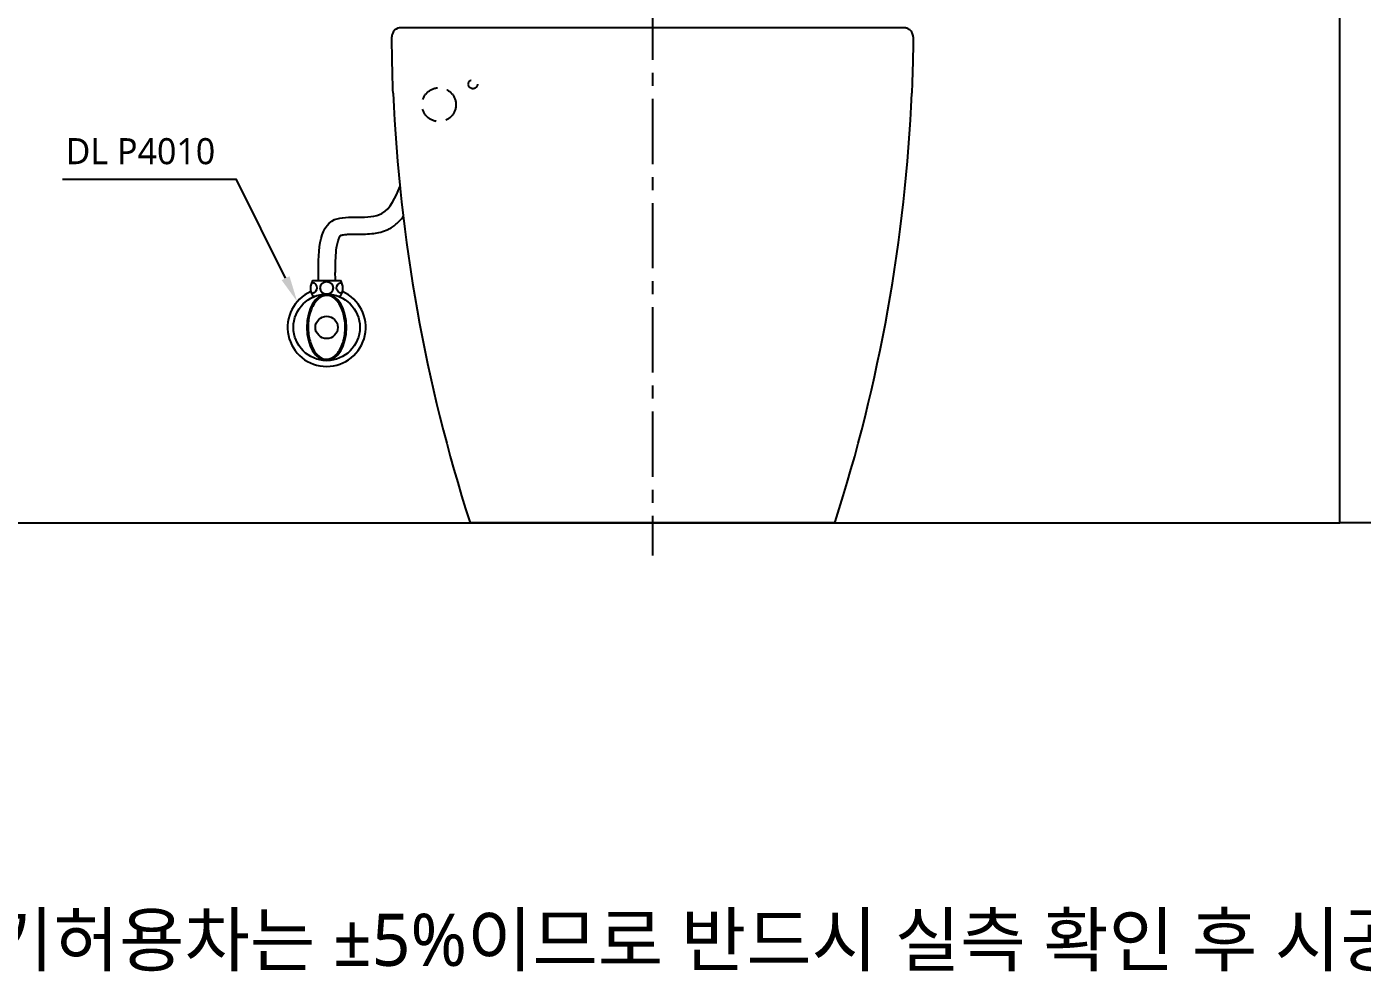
# Model space of a CAD drawing. Extents: x -7692 to 9871, y -72 to 2456.
# Drawn here: x -2820 to -1795, y -72 to 656 of the extents above; entities that cross this region are included whole.
import ezdxf

# ---------------------------------------------------------------- set-up
doc = ezdxf.new("R2010")
doc.units = 0
doc.header["$LTSCALE"] = 20
doc.header["$MEASUREMENT"] = 0
doc.linetypes.add('CENTER', pattern=[2, 1.25, -0.25, 0.25, -0.25])
doc.linetypes.add('HIDDEN', pattern=[0.375, 0.25, -0.125])
doc.layers.get('0').update_dxf_attribs({"linetype": 'CONTINUOUS'})
for name, color, linetype in [('2', 2, 'CONTINUOUS'), ('3', 3, 'CONTINUOUS'), ('4', 4, 'CONTINUOUS'), ('6', 6, 'CONTINUOUS'), ('CENTER', 2, 'CENTER')]:
    doc.layers.add(name, color=color, linetype=linetype)
doc.styles.add('GHS', font='romans', dxfattribs={"bigfont": 'ghs'})
doc.styles.add('ROMANS', font='NanumGothic.ttf', dxfattribs={"height": 10.144927})

msp = doc.modelspace()

# ---------------------------------------------------------------- linework, layer by layer
for p, q in [((-2480, 276.5), (-2479.9, 276.3)), ((-2479.8, 276.1), (-2479.8, 276)), ((-2468.9, 275.7), (-2479.7, 275.7)), ((-2479.6, 276.1), (-2479.5, 275.7)), ((-2403.3, 275.7), (-2468.9, 275.7)), ((-2276.1, 275.7), (-2403.3, 275.7)), ((-2210.5, 275.7), (-2276.1, 275.7)), ((-2199.7, 275.7), (-2210.5, 275.7)), ((-2199.6, 276), (-2199.6, 276)), ((-2199.5, 276.3), (-2199.4, 276.5))]:
    msp.add_line(p, q)
at = {"flags": 128}
msp.add_lwpolyline([(-2145.5, 655.5), (-2508.5, 655.6), (-2514.3, 655.6), (-2519.3, 655.6), (-2523.4, 655.6), (-2526.8, 655.6), (-2530.1, 655.6), (-2532.3, 655.6), (-2533.6, 655.6), (-2534, 655.6)], dxfattribs=at)
at = {"color": 7, "linetype": 'HIDDEN', "ltscale": 3}
for centre, radius in [((-2477.5, 612.4), 3.5), ((-2503.5, 596.6), 13)]:
    msp.add_circle(centre, radius, dxfattribs=at)
for centre, radius, start, end in [((-2532.7, 648.7), 7, 100.6877, 180.3474), ((-1285.1, 659.5), 1254.7, 182.463, 197.7765), ((-3393.7, 659.4), 1254.1, 342.2197, 357.5409)]:
    msp.add_arc(centre, radius, start, end)
for points, knots in [([(-2538.7, 605.5), (-2539, 612.7), (-2539.2, 619.9), (-2539.5, 634.3), (-2539.6, 641.5), (-2539.7, 648.7)], [0, 0, 0, 0, 0.5, 0.5, 1, 1, 1, 1]), ([(-2139.7, 648.7), (-2139.7, 649.2), (-2139.8, 650.2), (-2140.3, 651.7), (-2141.1, 653), (-2142.1, 654.1), (-2143.4, 654.7), (-2144.4, 655.4), (-2145.1, 655.5), (-2145.5, 655.5)], [0, 0, 0, 0, 0.162311, 0.325293, 0.484256, 0.634293, 0.781236, 0.898021, 1, 1, 1, 1]), ([(-2139.7, 648.7), (-2139.7, 641.5), (-2139.8, 634.3), (-2140.2, 619.9), (-2140.4, 612.7), (-2140.7, 605.5)], [0, 0, 0, 0, 0.5, 0.5, 1, 1, 1, 1])]:
    msp.add_open_spline(points, degree=3, knots=knots)
for points, degree in [([(-2539.7, 648.7), (-2539.7, 648.7), (-2539.7, 648.7), (-2539.7, 648.7)], 3), ([(-2139.7, 648.7), (-2139.7, 648.7), (-2139.7, 648.7), (-2139.7, 648.7)], 3), ([(-2479.8, 276), (-2479.7, 275.7)], 1), ([(-2199.6, 276), (-2199.7, 275.7)], 1)]:
    msp.add_open_spline(points, degree=degree)
at = {"color": 4}
msp.add_spline([(-2596, 461.7), (-2583.6, 508.4), (-2547.3, 513.2), (-2533.5, 533.7)], degree=3, dxfattribs=at)
msp.add_open_spline([(-2583, 461.8), (-2583, 462.7), (-2583, 463.6), (-2583.1, 466.4), (-2583, 468.2), (-2583, 473.1), (-2582.9, 476.2), (-2582.6, 481.8), (-2582.4, 484.4), (-2581.8, 488.4), (-2581.5, 489.9), (-2580.8, 492.4), (-2580.5, 493.4), (-2579.9, 494.8), (-2579.7, 495.2), (-2579.3, 495.8), (-2579.1, 496), (-2578.8, 496.2), (-2578.8, 496.3), (-2578.7, 496.4), (-2578.6, 496.4), (-2578.6, 496.4), (-2578.5, 496.4), (-2578.5, 496.4), (-2578.5, 496.5), (-2578.4, 496.5), (-2578.3, 496.5), (-2578.1, 496.6), (-2577.9, 496.6), (-2577.2, 496.8), (-2576.5, 496.9), (-2575, 497.1), (-2574, 497.1), (-2571.9, 497.2), (-2570.8, 497.2), (-2568.3, 497.2), (-2567, 497.2), (-2563.8, 497.2), (-2561.9, 497.2), (-2557.8, 497.4), (-2555.7, 497.6), (-2551.8, 498.1), (-2550, 498.4), (-2546.4, 499.4), (-2544.5, 500), (-2542.1, 501.2), (-2541.6, 501.4), (-2540.6, 502), (-2540, 502.3), (-2539, 503), (-2538.5, 503.3), (-2537, 504.4), (-2536.1, 505.2), (-2533.8, 507.3), (-2532.6, 508.6), (-2531.3, 510.2), (-2531.1, 510.4), (-2531, 510.7)], degree=3, knots=[0, 0, 0, 0, 2.174196, 2.174196, 6.522588, 6.522588, 14.311234, 14.311234, 22.099881, 22.099881, 27.740047, 27.740047, 33.380214, 33.380214, 37.331412, 37.331412, 41.28261, 41.28261, 45.233809, 45.233809, 46.979881, 46.979881, 48.139002, 48.139002, 49.071205, 49.071205, 50.003408, 50.003408, 51.867814, 51.867814, 55.542737, 55.542737, 59.217661, 59.217661, 62.892584, 62.892584, 66.567508, 66.567508, 71.422374, 71.422374, 76.277239, 76.277239, 80.026358, 80.026358, 83.775476, 83.775476, 84.801251, 84.801251, 85.919339, 85.919339, 87.037427, 87.037427, 89.273604, 89.273604, 92.920457, 92.920457, 93.494383, 93.494383, 93.494383, 93.494383], dxfattribs=at)
at = {"layer": '3', "color": 7}
msp.add_lwpolyline([(-3739.7, 2200.8), (-3739.7, 2456.1), (-1104.5, 2456.1), (-1104.5, 275.7), (-1812.2, 275.7)], dxfattribs=at)
at = {"layer": '3', "extrusion": (0, 0, -1)}
msp.add_lwpolyline([(2621.2, 463.4), (2658.9, 539.1), (2792.3, 539.1)], dxfattribs=at)
msp.add_solid([(2624.2, 461.9), (2612.3, 445.5), (2618.2, 464.9)], dxfattribs=at)
at = {"layer": '4'}
for p, q in [((-2600.2, 461.7), (-2596, 461.7)), ((-2596, 461.7), (-2579.2, 461.7)), ((-2600.2, 449), (-2600.2, 449.7)), ((-2600.2, 449.7), (-2598.3, 449.7)), ((-2598.9, 449.5), (-2598.9, 449.7)), ((-2581.1, 449.7), (-2579.2, 449.7)), ((-2580.4, 449.5), (-2580.4, 449.7)), ((-2579.2, 449), (-2579.2, 449.7))]:
    msp.add_line(p, q, dxfattribs=at)
for radius in [25.5, 8.62]:
    msp.add_circle((-2589.7, 425.7), radius, dxfattribs=at)
for centre, radius, start, end in [((-2592.2, 455.7), 10, 143.1301, 216.8699), ((-2587.2, 455.7), 10, 323.1301, 36.8699), ((-2589.7, 425.7), 30, 113.9173, 66.0827)]:
    msp.add_arc(centre, radius, start, end, dxfattribs=at)
at = {"layer": '4', "extrusion": (0, 0, -1)}
for centre, major_axis, ratio in [((-2589.7, 425.7), (0, 25.5), 0.596529), ((-2589.7, 456), (-5.23, 0), 0.866391)]:
    msp.add_ellipse(centre, major_axis=major_axis, ratio=ratio, dxfattribs=at)
for centre, start_param, end_param in [((-2602.4, 456), 1.824119, 4.49897), ((-2576.9, 456), 4.942097, 7.58465)]:
    msp.add_ellipse(centre, major_axis=(-5.23, 0), ratio=0.866391, start_param=start_param, end_param=end_param, dxfattribs=at)
at = {"layer": '4'}
msp.add_open_spline([(-2589.7, 450.2), (-2587.6, 450.2), (-2585.5, 449.4), (-2581.6, 446.2), (-2579.8, 443.7), (-2577.1, 437.7), (-2576.2, 434.1), (-2575.3, 426.6), (-2575.4, 422.7), (-2576.6, 415.3), (-2577.8, 411.9), (-2580.8, 406.3), (-2582.7, 404.2), (-2586.7, 401.5), (-2588.8, 401), (-2592.9, 401.6), (-2595, 402.7), (-2598.8, 406.6), (-2600.4, 409.3), (-2602.8, 415.7), (-2603.6, 419.4), (-2604.1, 427), (-2603.8, 430.9), (-2602.2, 438.1), (-2600.9, 441.3), (-2597.6, 446.4), (-2595.6, 448.3), (-2592.3, 449.9), (-2591, 450.2), (-2589.7, 450.2)], degree=3, knots=[0, 0, 0, 0, 0.46111, 0.46111, 0.922219, 0.922219, 1.383329, 1.383329, 1.844439, 1.844439, 2.305549, 2.305549, 2.766658, 2.766658, 3.227768, 3.227768, 3.688878, 3.688878, 4.149988, 4.149988, 4.611097, 4.611097, 5.072207, 5.072207, 5.533317, 5.533317, 5.994427, 5.994427, 6.283185, 6.283185, 6.283185, 6.283185], dxfattribs=at)
at = {"layer": '6'}
msp.add_lwpolyline([(-2739.7, 2200.8), (-3739.7, 2200.8), (-3739.7, 275.7), (-1812.2, 275.7), (-1812.2, 1300.7)], dxfattribs=at)
at = {"layer": 'CENTER', "color": 1, "linetype": 'CENTER', "ltscale": 2}
msp.add_line((-2339.7, 841.1), (-2339.7, 250.6), dxfattribs=at)

# ---------------------------------------------------------------- texts
at = {"layer": '2', "insert": (-2790, 560.8), "char_height": 20, "attachment_point": 4, "style": 'ROMANS'}
msp.add_mtext('DL P4010', dxfattribs=at)
at = {"layer": '3', "color": 1, "insert": (-3752.6, -24.4), "char_height": 40, "attachment_point": 1, "style": 'GHS'}
msp.add_mtext_dynamic_manual_height_columns('{\\fNanumGothic|b0|i0|c129|p50;※주의: 비데 개폐높이 포함, 설치부위 도기허용차는 ±5%이므로 반드시 실측 확인 후 시공하십시오.}', width=2648.262, gutter_width=13.5, heights=[0], dxfattribs=at)

doc.saveas('drawing.dxf')
